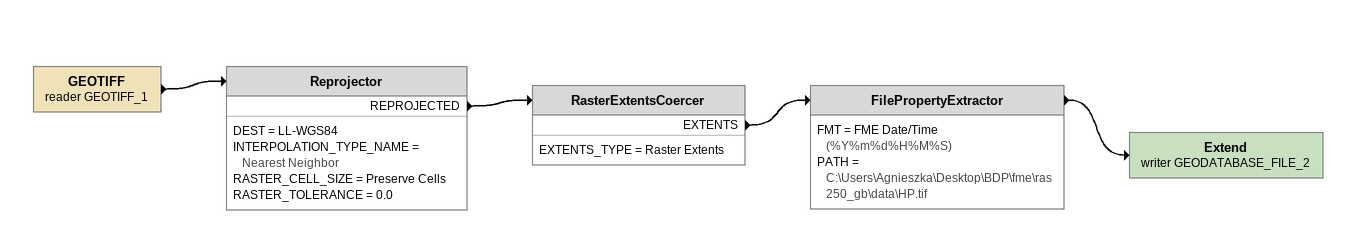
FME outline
GEOTIFF (reader GEOTIFF_1)
    -> Reprojector
Reprojector
    DEST = LL-WGS84
    INTERPOLATION_TYPE_NAME = Nearest Neighbor
    RASTER_CELL_SIZE = Preserve Cells
    RASTER_TOLERANCE = 0.0
    REPROJECTED -> RasterExtentsCoercer
RasterExtentsCoercer
    EXTENTS_TYPE = Raster Extents
    EXTENTS -> FilePropertyExtractor
FilePropertyExtractor
    FMT = FME Date/Time (%Y%m%d%H%M%S)
    PATH = C:\Users\Agnieszka\Desktop\BDP\fme\ras250_gb\data\HP.tif
    -> Extend (writer GEODATABASE_FILE_2)
Extend (writer GEODATABASE_FILE_2)
